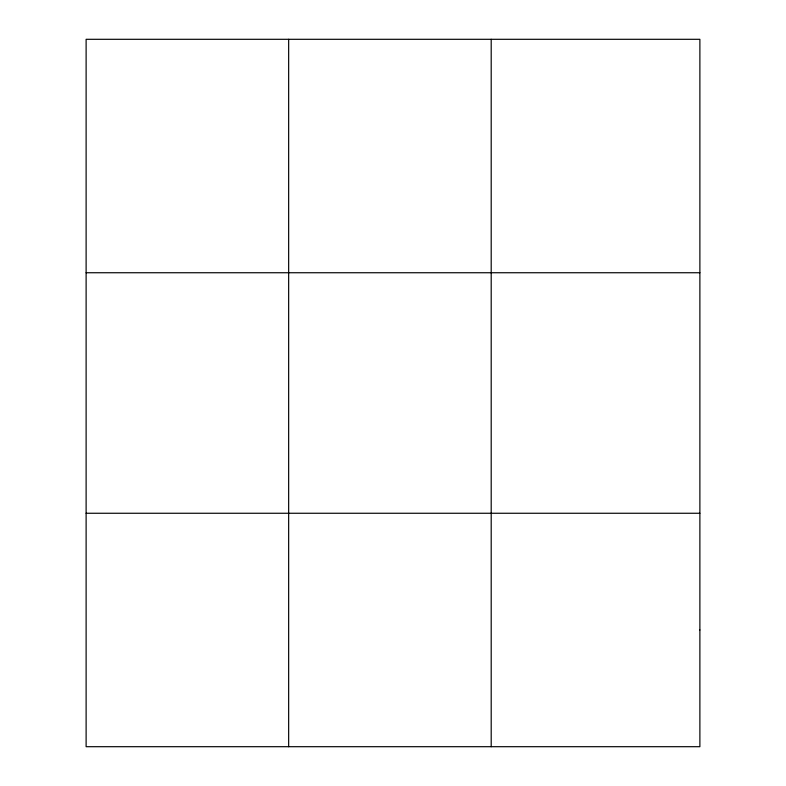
<?xml version="1.0" encoding="UTF-8"?>
<svg xmlns="http://www.w3.org/2000/svg" width="786" height="786" viewBox="0 0 786 786"><rect width="100%" height="100%" fill="white"/><g stroke="black" fill="none" stroke-linecap="round" stroke-linejoin="round"><path stroke-width="1.18" d="M288.659 746.7L288.659 39.3M491.201 746.7L491.201 39.3M86.116 272.742L699.884 272.742M86.116 513.258L699.884 513.258M699.884 629.979L699.884 746.7L86.116 746.7L86.116 39.3L699.884 39.3L699.884 629.979"/></g></svg>
